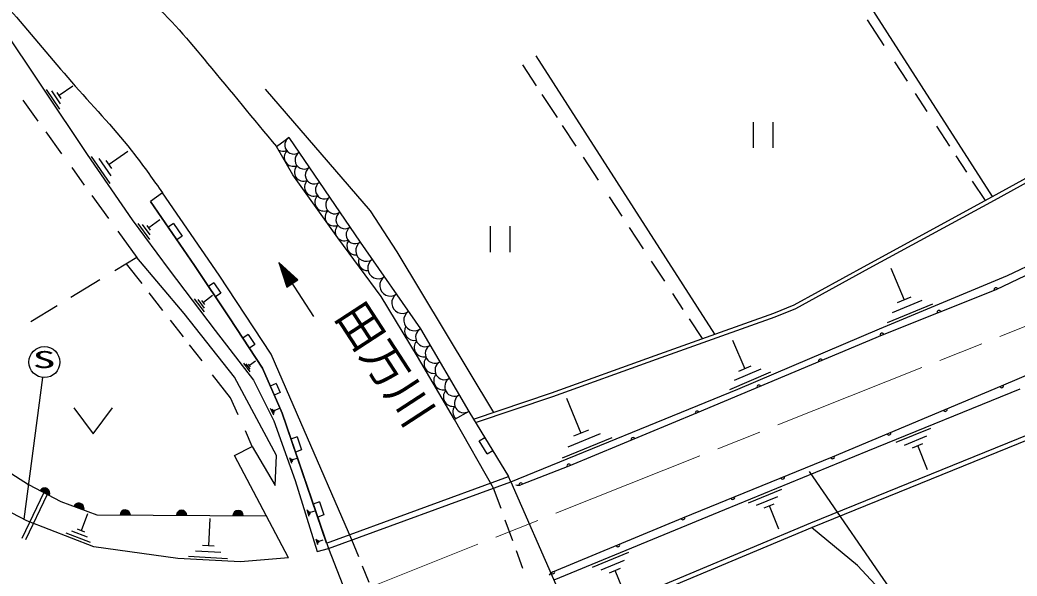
# Model space of a CAD drawing. Units: millimetres, scale not verified. Extents: x 40000 to 680000, y 20000 to 380000.
# Drawn here: x 445047 to 522277, y 271994 to 315071 of the extents above; entities that cross this region are included whole.
import ezdxf
from ezdxf.enums import TextEntityAlignment as Align

# ---------------------------------------------------------------- set-up
doc = ezdxf.new("R2010")
doc.units = ezdxf.units.MM
doc.header["$LTSCALE"] = 1000
doc.linetypes.add('CHAIN', pattern=[18.5, 12, -1.5, 3.5, -1.5])
for name, color, linetype, lineweight in [('M-BGD', 7, 'Continuous', 25), ('M-BMK', 2, 'CHAIN', 13), ('M-STR-HTXT', 7, 'Continuous', 13), ('M-STR-STRC', 7, 'Continuous', 25)]:
    doc.layers.add(name, color=color, linetype=linetype, lineweight=lineweight)
doc.styles.add('ＭＳ ゴシック', font='')
doc.styles.get('ＭＳ ゴシック').set_extended_font_data('MS Gothic')

msp = doc.modelspace()

# ---------------------------------------------------------------- linework, layer by layer
at = {"layer": 'M-BGD'}
for p, q in [((520374, 301386), (506894, 322406)), ((443401, 314846), (450248, 304646)), ((511977, 313099), (510690, 315069)), ((498881, 290735), (485035, 312303)), ((485061, 309968), (483990, 311601)), ((513783, 310333), (512810, 311823)), ((449150, 309945), (448080, 309225)), ((472191, 300277), (464062, 309717)), ((448130, 308155), (447110, 309685)), ((448180, 308575), (447520, 309575)), ((448230, 308995), (447930, 309455)), ((486673, 307510), (485504, 309292)), ((515312, 307990), (514412, 309370)), ((445270, 308856), (446443, 307237)), ((520374, 301386), (532165, 307891)), ((520519, 301123), (532311, 307629)), ((488129, 305290), (487082, 306886)), ((501863, 305152), (501863, 307152)), ((503363, 307152), (503363, 305152)), ((517072, 305295), (516054, 306855)), ((447052, 306395), (448275, 304707)), ((464906, 305261), (465867, 305956)), ((465867, 305956), (471407, 297863)), ((466195, 303075), (464906, 305261)), ((450248, 304646), (453742, 299599)), ((452040, 302405), (450600, 304485)), ((452110, 302985), (451170, 304335)), ((453410, 304885), (451950, 303875)), ((489860, 302650), (488693, 304430)), ((518394, 303271), (517565, 304541)), ((449055, 303630), (450032, 302282)), ((452170, 303565), (451730, 304185)), ((469670, 298199), (466195, 303075)), ((519822, 301085), (518837, 302593)), ((450622, 301466), (451907, 299692)), ((456082, 301673), (455167, 301004)), ((460467, 295299), (456082, 301673)), ((491681, 299873), (490703, 301364)), ((510675, 296100), (520374, 301386)), ((455167, 301004), (458574, 296060)), ((458574, 296060), (455167, 301004)), ((510818, 295837), (520519, 301123)), ((474259, 297103), (472191, 300277)), ((521537, 295267), (531448, 300021)), ((453742, 299599), (456601, 295716)), ((455110, 298075), (454200, 299305)), ((455140, 298425), (454550, 299225)), ((455160, 298775), (454890, 299145)), ((455880, 299595), (455030, 298965)), ((456942, 299310), (456530, 299026)), ((456942, 299310), (457623, 298321)), ((481490, 297091), (481490, 299091)), ((482990, 299091), (482990, 297091)), ((493346, 297335), (492260, 298991)), ((452625, 298701), (454100, 296664)), ((457623, 298321), (457211, 298037)), ((473032, 293659), (469670, 298199)), ((471407, 297863), (476059, 291137)), ((527466, 297423), (520638, 294175)), ((454100, 296664), (452390, 295631)), ((457775, 292330), (454100, 296664)), ((481739, 284675), (474259, 297103)), ((454504, 294645), (453309, 296186)), ((458574, 296060), (461289, 291998)), ((461289, 291998), (458574, 296060)), ((467811, 292087), (465097, 296286)), ((465097, 296286), (465711, 294382)), ((465097, 296286), (466580, 294944)), ((465113, 296236), (465135, 296251)), ((465129, 296187), (465174, 296216)), ((465145, 296138), (465212, 296182)), ((465160, 296089), (465250, 296147)), ((465176, 296039), (465289, 296112)), ((465192, 295990), (465327, 296077)), ((465208, 295941), (465366, 296043)), ((465224, 295892), (465404, 296008)), ((465240, 295842), (465442, 295973)), ((465256, 295793), (465481, 295939)), ((465272, 295744), (465519, 295904)), ((465288, 295695), (465558, 295869)), ((465303, 295645), (465596, 295834)), ((465319, 295596), (465634, 295800)), ((494988, 294830), (493960, 296398)), ((505011, 292993), (510675, 296100)), ((505141, 292722), (510818, 295837)), ((512510, 295835), (513530, 293385)), ((456601, 295716), (460165, 291022)), ((464497, 289194), (460467, 295299)), ((465335, 295547), (465673, 295765)), ((465351, 295497), (465711, 295730)), ((465367, 295448), (465750, 295696)), ((465383, 295399), (465788, 295661)), ((465399, 295350), (465826, 295626)), ((465415, 295300), (465865, 295591)), ((465431, 295251), (465903, 295557)), ((465447, 295202), (465942, 295522)), ((465462, 295153), (465980, 295487)), ((465478, 295103), (466018, 295453)), ((465494, 295054), (466057, 295418)), ((465510, 295005), (466095, 295383)), ((465526, 294956), (466134, 295348)), ((465542, 294906), (466172, 295314)), ((465558, 294857), (466210, 295279)), ((465574, 294808), (466249, 295244)), ((465590, 294759), (466287, 295209)), ((465605, 294709), (466326, 295175)), ((465621, 294660), (466364, 295140)), ((465637, 294611), (466402, 295105)), ((465653, 294561), (466441, 295071)), ((465669, 294512), (466479, 295036)), ((511626, 291141), (521537, 295267)), ((451230, 294929), (448998, 293580)), ((460076, 294713), (459660, 294435)), ((460076, 294713), (460619, 293901)), ((465685, 294463), (466518, 295001)), ((465701, 294414), (466556, 294966)), ((465711, 294382), (466580, 294944)), ((456115, 292567), (455055, 293935)), ((459960, 293725), (459260, 293185)), ((460619, 293901), (460203, 293623)), ((475834, 289008), (473032, 293659)), ((496427, 292636), (495617, 293870)), ((520638, 294175), (511822, 290661)), ((514050, 293605), (513000, 293165)), ((447919, 292927), (445887, 291699)), ((459330, 292455), (458570, 293465)), ((459350, 292745), (458860, 293405)), ((459370, 293035), (459140, 293335)), ((503443, 292354), (505011, 292993)), ((503550, 292074), (505141, 292722)), ((515720, 293065), (512210, 291605)), ((514890, 293335), (512610, 292385)), ((461659, 287407), (457775, 292330)), ((461289, 291998), (463833, 288086)), ((463833, 288086), (461289, 291998)), ((498942, 290757), (503443, 292354)), ((499042, 290474), (503550, 292074)), ((521077, 286734), (533382, 292028)), ((457706, 290516), (456704, 291808)), ((497903, 290385), (496894, 291924)), ((460165, 291022), (463130, 287175)), ((462726, 290706), (462307, 290433)), ((462726, 290706), (463235, 289923)), ((476059, 291137), (479814, 284748)), ((494237, 289072), (498942, 290757)), ((494338, 288790), (499042, 290474)), ((511822, 290661), (497504, 284629)), ((500639, 286477), (511626, 291141)), ((459150, 288653), (458174, 289911)), ((463235, 289923), (462815, 289651)), ((500240, 290275), (501190, 288055)), ((466811, 283887), (464497, 289194)), ((478693, 284132), (475834, 289008)), ((486221, 286197), (494237, 289072)), ((462880, 287825), (462390, 288475)), ((462890, 288015), (462570, 288435)), ((462900, 288205), (462750, 288395)), ((463280, 288645), (462830, 288305)), ((463833, 288086), (465351, 284623)), ((465351, 284623), (463833, 288086)), ((486320, 285914), (494338, 288790)), ((501660, 288255), (500710, 287845)), ((461367, 285793), (459973, 287592)), ((464918, 281339), (461659, 287407)), ((503180, 287775), (500000, 286425)), ((502420, 288015), (500360, 287135)), ((463130, 287175), (464709, 284018)), ((464898, 286902), (464440, 286701)), ((464898, 286902), (465202, 286209)), ((507986, 281226), (521077, 286734)), ((461952, 284484), (461367, 285793)), ((465202, 286209), (464744, 286008)), ((480181, 284147), (486221, 286197)), ((480341, 283884), (486320, 285914)), ((483080, 279286), (500639, 286477)), ((487390, 285775), (488500, 283075)), ((522500, 286468), (510689, 281664)), ((449226, 285019), (450726, 283019)), ((450726, 283019), (452226, 285019)), ((464720, 284445), (464450, 284975)), ((464760, 284575), (464580, 284925)), ((464790, 284705), (464710, 284865)), ((465120, 284975), (464750, 284785)), ((465351, 284623), (468942, 274127)), ((468796, 274553), (465351, 284623)), ((479814, 284748), (478693, 284132)), ((479814, 284748), (482895, 279697)), ((479814, 284748), (482895, 279697)), ((497504, 284629), (487561, 280519)), ((464709, 284018), (466360, 279408)), ((470765, 274792), (466811, 283887)), ((481737, 278795), (478693, 284132)), ((506312, 276109), (524942, 283693)), ((512910, 282355), (515590, 283445)), ((463046, 282033), (462511, 283231)), ((466513, 282771), (466040, 282609)), ((466513, 282771), (466857, 281764)), ((480619, 282467), (481046, 282728)), ((490900, 282705), (487040, 281125)), ((489990, 283005), (487480, 281985)), ((489080, 283305), (487920, 282835)), ((506445, 275785), (525076, 283369)), ((513550, 282145), (515290, 282855)), ((461659, 281339), (463046, 282033)), ((463046, 282033), (464814, 279016)), ((481235, 281457), (480619, 282467)), ((514180, 281925), (514980, 282255)), ((515340, 280215), (514580, 282095)), ((465854, 273399), (461659, 281339)), ((464814, 279016), (464918, 281339)), ((466110, 280705), (465940, 281155)), ((466857, 281764), (466384, 281602)), ((481235, 281457), (481662, 281717)), ((496396, 276504), (507986, 281226)), ((510689, 281664), (499613, 277127)), ((443698, 280368), (445709, 279085)), ((466150, 280815), (466040, 281105)), ((466190, 280915), (466140, 281045)), ((466480, 281095), (466170, 280985)), ((487561, 280519), (483849, 279061)), ((468796, 274553), (482895, 279697)), ((483080, 279286), (482895, 279697)), ((445709, 279085), (448206, 277768)), ((466360, 279408), (468080, 273903)), ((468942, 274127), (483080, 279286)), ((483080, 279286), (486552, 271338)), ((445570, 276279), (441716, 278298)), ((446895, 278460), (445185, 274894)), ((447160, 278320), (445479, 274813)), ((482310, 277225), (481737, 278795)), ((501480, 277675), (504050, 278725)), ((502090, 277475), (503760, 278165)), ((448206, 277768), (451014, 276728)), ((468236, 277736), (467763, 277574)), ((468236, 277736), (468580, 276729)), ((502700, 277275), (503470, 277595)), ((503820, 275635), (503090, 277435)), ((450290, 276815), (449790, 275505)), ((451014, 276728), (464129, 276665)), ((467450, 276595), (467290, 277115)), ((467500, 276715), (467400, 277045)), ((467550, 276825), (467500, 276975)), ((467880, 277015), (467530, 276905)), ((468580, 276729), (468107, 276567)), ((486319, 272324), (496396, 276504)), ((499613, 277127), (486401, 271685)), ((450782, 274260), (445570, 276279)), ((459760, 276445), (459650, 274335)), ((483223, 274727), (482637, 276331)), ((486507, 267453), (506445, 275785)), ((486512, 267835), (506312, 276109)), ((509927, 272814), (506350, 275746)), ((450500, 274585), (448630, 275305)), ((450290, 274995), (449070, 275465)), ((450070, 275395), (449510, 275615)), ((457279, 273343), (450782, 274260)), ((460100, 274305), (459190, 274355)), ((468130, 274415), (467990, 274855)), ((468180, 274515), (468080, 274805)), ((468220, 274605), (468170, 274745)), ((468510, 274775), (468200, 274675)), ((471293, 273487), (470765, 274792)), ((461110, 273335), (458090, 273505)), ((460610, 273825), (458640, 273935)), ((465854, 273399), (462124, 273086)), ((468080, 273903), (468942, 274127)), ((468942, 274127), (472173, 265922)), ((484010, 272575), (483510, 273944)), ((489390, 272695), (492200, 273855)), ((462124, 273086), (457279, 273343)), ((472099, 271494), (471591, 272749)), ((490060, 272475), (491880, 273235)), ((511977, 270603), (509927, 272814)), ((490720, 272255), (491560, 272605)), ((491950, 270465), (491140, 272435))]:
    msp.add_line(p, q, dxfattribs=at)
for centre, radius, start, end in [((466262, 305378), 701, 124.39413, 304.39413), ((465422, 305594), 701, 239.29157, 293.8345), ((466214, 304438), 701, 134.82121, 293.8345), ((467054, 304222), 701, 124.39413, 304.39413), ((467005, 303281), 701, 134.82121, 293.8345), ((467845, 303065), 701, 124.39413, 304.39413), ((467797, 302125), 701, 134.82121, 293.8345), ((468637, 301909), 701, 124.39413, 304.39413), ((468588, 300969), 701, 134.82121, 293.8345), ((469428, 300753), 701, 124.39413, 304.39413), ((469380, 299813), 701, 134.82121, 293.8345), ((470220, 299597), 701, 124.39413, 304.39413), ((470171, 298657), 701, 134.82121, 293.8345), ((471011, 298441), 701, 124.39413, 304.39413), ((471064, 297569), 701, 144.88924, 274.55559), ((471872, 297190), 818, 124.67032, 304.67032), ((471967, 296361), 701, 160.21184, 273.1562), ((472802, 295845), 818, 124.67032, 304.67032), ((473733, 294500), 818, 124.67032, 304.67032), ((520638, 294175), 150, 25.44175, 201.7271), ((474663, 293155), 818, 124.67032, 304.67032), ((475593, 291810), 818, 124.67032, 304.67032), ((516230, 292418), 150, 21.7271, 201.7271), ((475581, 290991), 741, 152.08961, 281.68035), ((476434, 290498), 741, 120.44358, 300.44358), ((511822, 290661), 150, 21.7271, 202.84551), ((476332, 289713), 741, 140.26637, 281.68035), ((477185, 289221), 741, 120.44358, 300.44358), ((477083, 288435), 741, 140.26637, 281.68035), ((477936, 287943), 741, 120.44358, 300.44358), ((507049, 288651), 150, 22.84551, 202.84551), ((477834, 287157), 741, 140.26637, 281.68035), ((478687, 286665), 741, 120.44358, 300.44358), ((502277, 286640), 150, 22.84551, 202.84551), ((521077, 286734), 150, 202.81966, 23.27895), ((478585, 285879), 741, 140.26637, 281.68035), ((479438, 285387), 741, 120.44358, 300.44358), ((479323, 284714), 741, 142.88845, 224.99495), ((497504, 284629), 150, 22.84551, 202.45694), ((516714, 284898), 150, 202.81966, 22.81966), ((492532, 282574), 150, 22.45694, 202.45694), ((512350, 283062), 150, 202.81966, 22.81966), ((507986, 281226), 150, 202.16635, 22.81966), ((487561, 280519), 150, 22.45694, 201.44774), ((504123, 279652), 150, 202.16635, 22.16635), ((446958, 278427), 400, 332.1759, 152.1759), ((446958, 278427), 400, 332.1759, 152.1759), ((483666, 279527), 500, 246.44774, 291.44774), ((483849, 279061), 150, 21.44774, 201.44774), ((446958, 278427), 350, 332.1759, 152.1759), ((446958, 278427), 300, 332.1759, 152.1759), ((446958, 278427), 250, 332.1759, 152.1759), ((446958, 278427), 200, 332.1759, 152.1759), ((446958, 278427), 150, 332.1759, 152.1759), ((446958, 278427), 100, 332.1759, 152.1759), ((446958, 278427), 50, 332.1759, 152.1759), ((500260, 278078), 150, 202.16635, 22.16635), ((449610, 277248), 400, 339.67686, 159.67686), ((449610, 277248), 400, 339.67686, 159.67686), ((449610, 277248), 350, 339.67686, 159.67686), ((449610, 277248), 300, 339.67686, 159.67686), ((449610, 277248), 250, 339.67686, 159.67686), ((449610, 277248), 200, 339.67686, 159.67686), ((449610, 277248), 150, 339.67686, 159.67686), ((449610, 277248), 100, 339.67686, 159.67686), ((449610, 277248), 50, 339.67686, 159.67686), ((453200, 276717), 400, 359.72453, 179.72453), ((453200, 276717), 400, 359.72453, 179.72453), ((453200, 276717), 350, 359.72453, 179.72453), ((453200, 276717), 300, 359.72453, 179.72453), ((453200, 276717), 250, 359.72453, 179.72453), ((453200, 276717), 200, 359.72453, 179.72453), ((453200, 276717), 150, 359.72453, 179.72453), ((453200, 276717), 100, 359.72453, 179.72453), ((453200, 276717), 50, 359.72453, 179.72453), ((457572, 276696), 400, 359.72453, 179.72453), ((457572, 276696), 400, 359.72453, 179.72453), ((457572, 276696), 350, 359.72453, 179.72453), ((457572, 276696), 300, 359.72453, 179.72453), ((457572, 276696), 250, 359.72453, 179.72453), ((457572, 276696), 200, 359.72453, 179.72453), ((457572, 276696), 150, 359.72453, 179.72453), ((457572, 276696), 100, 359.72453, 179.72453), ((457572, 276696), 50, 359.72453, 179.72453), ((461943, 276675), 400, 359.72453, 179.72453), ((461943, 276675), 400, 359.72453, 179.72453), ((461943, 276675), 350, 359.72453, 179.72453), ((461943, 276675), 300, 359.72453, 179.72453), ((461943, 276675), 250, 359.72453, 179.72453), ((461943, 276675), 200, 359.72453, 179.72453), ((461943, 276675), 150, 359.72453, 179.72453), ((461943, 276675), 100, 359.72453, 179.72453), ((461943, 276675), 50, 359.72453, 179.72453), ((496396, 276504), 150, 202.527, 22.16635), ((491358, 274414), 150, 202.527, 22.527), ((486510, 271863), 500, 112.527, 157.527), ((486319, 272324), 150, 202.527, 22.527)]:
    msp.add_arc(centre, radius, start, end, dxfattribs=at)
for points, knots in [([(390893, 340566), (393286, 339444), (395679, 338321), (398050, 337174), (399417, 336512), (400776, 335843), (402168, 335198), (403578, 334544), (405021, 333916), (406519, 333620), (408727, 333184), (411054, 333472), (413345, 333507), (415772, 333545), (418159, 333299), (420574, 333283), (422203, 333272), (423843, 333365), (425450, 333171), (427041, 332979), (428598, 332505), (430158, 332106), (431612, 331734), (433069, 331428), (434529, 331041), (435577, 330763), (436626, 330444), (437556, 329920), (438592, 329337), (439480, 328500), (440414, 327734), (442049, 326395), (443825, 325276), (445514, 324036), (447345, 322692), (449074, 321205), (450895, 319832), (452270, 318795), (453697, 317822), (454986, 316694), (456681, 315209), (458135, 313454), (459581, 311706), (461364, 309551), (463135, 307406), (464906, 305261)], [0, 0, 0, 0, 1, 1, 1, 2, 2, 2, 3, 3, 3, 4, 4, 4, 5, 5, 5, 6, 6, 6, 7, 7, 7, 8, 8, 8, 9, 9, 9, 10, 10, 10, 11, 11, 11, 12, 12, 12, 13, 13, 13, 14, 14, 14, 15, 15, 15, 15]), ([(388327, 331780), (389953, 331043), (391580, 330305), (393220, 329597), (394359, 329105), (395505, 328626), (396621, 328088), (397895, 327474), (399129, 326782), (400323, 326004), (401104, 325495), (401868, 324950), (402709, 324578), (403475, 324240), (404304, 324046), (405122, 323810), (406155, 323513), (407170, 323150), (408221, 323015), (408924, 322925), (409643, 322938), (410360, 322933), (413057, 322915), (415726, 322657), (418402, 322487), (420535, 322352), (422672, 322273), (424819, 322282), (427227, 322291), (429648, 322410), (432017, 322076), (433321, 321892), (434609, 321572), (435884, 321212), (436792, 320956), (437694, 320680), (438558, 320307), (439381, 319952), (440171, 319508), (440903, 318991), (442360, 317961), (443589, 316638), (444769, 315289), (446320, 313517), (447788, 311700), (449335, 309941), (450881, 308183), (452506, 306482), (453943, 304635), (454689, 303674), (455385, 302673), (456082, 301673)], [0, 0, 0, 0, 1, 1, 1, 2, 2, 2, 3, 3, 3, 4, 4, 4, 5, 5, 5, 6, 6, 6, 7, 7, 7, 8, 8, 8, 9, 9, 9, 10, 10, 10, 11, 11, 11, 12, 12, 12, 13, 13, 13, 14, 14, 14, 15, 15, 15, 16, 16, 16, 17, 17, 17, 17])]:
    msp.add_open_spline(points, degree=3, knots=knots, dxfattribs=at)
at = {"layer": 'M-BMK'}
msp.add_line((469366, 270021), (524086, 291797), dxfattribs=at)
msp.add_open_spline([(437561, 275159), (439058, 274020), (440555, 272881), (442155, 271894), (444108, 270689), (446216, 269712), (448410, 269028), (450646, 268331), (452971, 267940), (455305, 267763), (456563, 267668), (457823, 267635), (459081, 267676), (459290, 267683), (459500, 267692), (459710, 267703), (459919, 267714), (460129, 267727), (460338, 267742), (460548, 267757), (460757, 267772), (460966, 267793), (461066, 267803), (461167, 267815), (461268, 267826), (461368, 267836), (461469, 267847), (461569, 267860), (461620, 267867), (461671, 267874), (461721, 267882)], degree=3, knots=[0, 0, 0, 0, 1, 1, 1, 2, 2, 2, 3, 3, 3, 4, 4, 4, 5, 5, 5, 6, 6, 6, 7, 7, 7, 8, 8, 8, 9, 9, 9, 10, 10, 10, 10], dxfattribs=at)
at = {"layer": 'M-STR-STRC'}
for p, q in [((446786, 287379), (445348, 276396)), ((528642, 247623), (506192, 280082))]:
    msp.add_line(p, q, dxfattribs=at)
msp.add_circle((446940, 288569), 1200, dxfattribs=at)

# ---------------------------------------------------------------- texts
at = {"layer": 'M-STR-HTXT', "style": 'ＭＳ ゴシック'}
msp.add_text('田万川', height=2566, rotation=303.051, dxfattribs=at).set_placement((470499, 292815), align=Align.MIDDLE_LEFT)
at = {"layer": 'M-STR-STRC', "style": 'ＭＳ ゴシック', "width": 2}
msp.add_text('S', height=1320, dxfattribs=at).set_placement((446021, 287706), align=Align.BOTTOM_LEFT)

doc.saveas('drawing.dxf')
